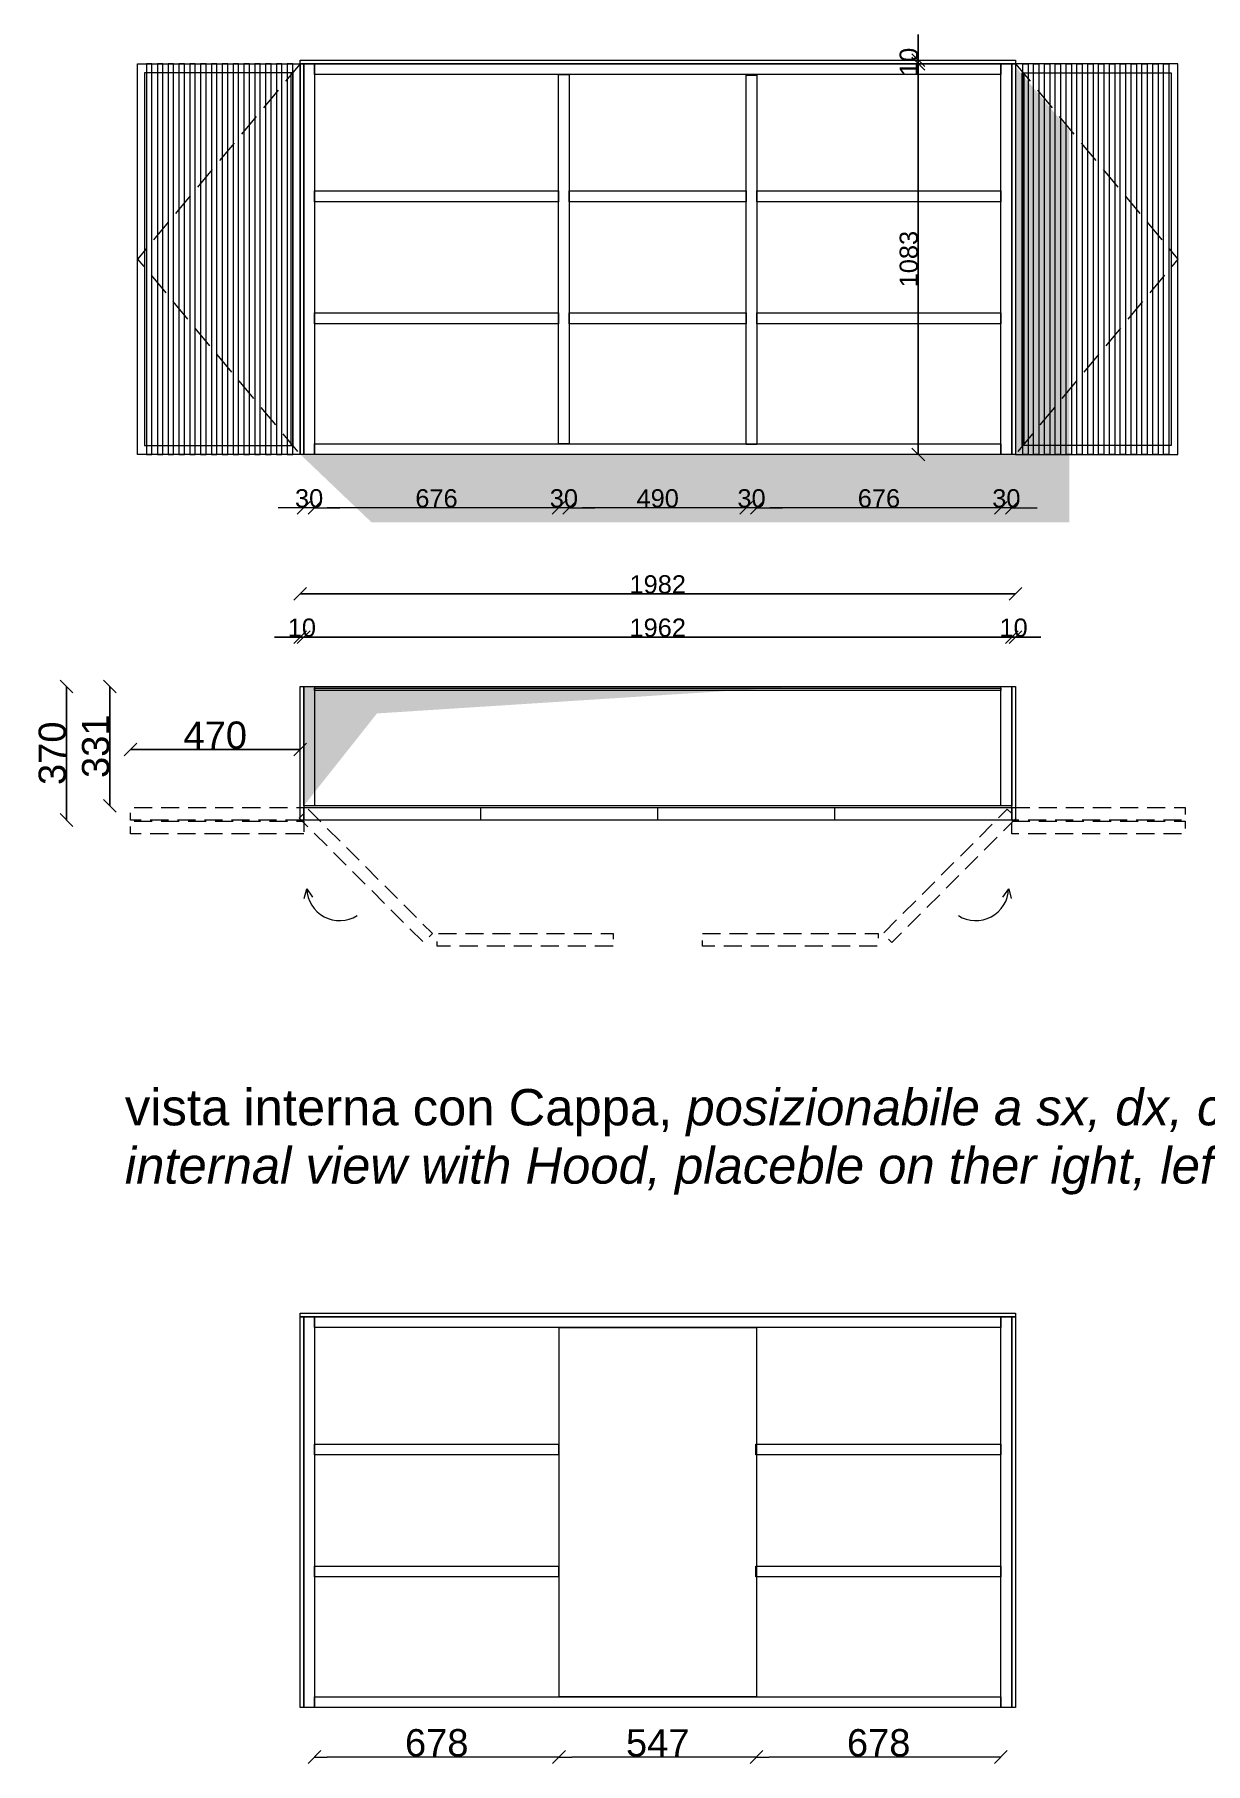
# Model space of a CAD drawing. Header units: millimetres. Extents: x -9532 to -2813, y 221 to 9273.
# Drawn here: x -8472 to -5227, y 221 to 5012 of the extents above; entities that cross this region are included whole.
import ezdxf

# ---------------------------------------------------------------- set-up
doc = ezdxf.new("R2010")
doc.units = ezdxf.units.MM
doc.header["$LTSCALE"] = 50
doc.header["$PDMODE"] = 1
doc.header["$PDSIZE"] = -2
doc.linetypes.add('AI-Linetype-78', pattern=[1.905, 1.27, -0.635])
doc.linetypes.add('NASCOSTAX5', pattern=[1.5, 1, -0.5])
doc.layers.get('0').update_dxf_attribs({"lineweight": 18})
for name, color, linetype, lineweight in [('DADA_FURNITURES', 7, 'Continuous', 9), ('Nessuna', 7, 'Continuous', 5), ('Quote', 7, 'Continuous', 5)]:
    doc.layers.add(name, color=color, linetype=linetype, lineweight=lineweight)
doc.layers.add('Guide', color=6, linetype='Continuous', lineweight=9, true_color=0xff00ff)
doc.styles.add('Arial', font='Arial.ttf')
doc.styles.add('Arial (bold)', font='Arial Bold.ttf')
doc.dimstyles.new('M&C_quote arredo', dxfattribs={"dimtxt": 50.344329, "dimasz": 35.34668, "dimexe": 0, "dimexo": 0, "dimgap": 0.5, "dimtad": 1, "dimdec": 0, "dimtxsty": 'Arial', "dimblk": 'VW_SLASH-2', "dimblk1": 'VW_SLASH-2', "dimblk2": 'VW_SLASH-2', "dimcen": 0, "dimse1": 1, "dimse2": 1, "dimazin": 0, "dimtfac": 1, "dimtdec": 0, "dimtix": 1, "dimtmove": 0, "dimatfit": 0, "dimldrblk": 'VW_SLASH-2', "dimfxl": 0, "dimfxlon": 1, "dimfrac": 2, "dimtolj": 1, "dimarcsym": 0})

# ---------------------------------------------------------------- blocks, each defined once
blk = doc.blocks.new('VW_SLASH-2')
at = {"color": 0, "linetype": 'ByBlock', "lineweight": -2, "transparency": 16777216}
blk.add_line((0, 0), (-1, 0), dxfattribs=at)
at = {"color": 0, "linetype": 'Continuous', "lineweight": -2, "transparency": 16777216, "flags": 128}
blk.add_lwpolyline([(0.5, 0.5), (-0.5, -0.5)], dxfattribs=at)
blk = doc.blocks.new('*D1')
at = {"layer": 'Defpoints', "color": 0, "transparency": 16777216}
for p in [(-7735.9, 3461.6), (-7735.9, 3205), (-5753.9, 3205)]:
    blk.add_point(p, dxfattribs=at)
at = {"layer": 'Quote', "color": 0, "lineweight": -2, "transparency": 16777216}
blk.add_line((-5789.3, 3461.6), (-7700.6, 3461.6), dxfattribs=at)
at = {"layer": 'Quote', "color": 0, "lineweight": -2, "transparency": 16777216, "xscale": 35.3466796875, "yscale": 35.3466796875, "zscale": 35.3466796875, "rotation": 180}
blk.add_blockref('VW_SLASH-2', (-7735.9, 3461.6), dxfattribs=at)
at = {"layer": 'Quote', "color": 0, "lineweight": -2, "transparency": 16777216, "xscale": 35.3466796875, "yscale": 35.3466796875, "zscale": 35.3466796875}
blk.add_blockref('VW_SLASH-2', (-5753.9, 3461.6), dxfattribs=at)
at = {"layer": 'Quote', "color": 0, "transparency": 16777216, "insert": (-6744.9, 3487.8), "char_height": 50.34, "attachment_point": 5, "style": 'Arial'}
blk.add_mtext('\\A1;1982', dxfattribs=at)
blk = doc.blocks.new('*D2')
at = {"layer": 'Defpoints', "color": 0, "transparency": 16777216}
for p in [(-7735.9, 3341.6), (-7735.9, 3205), (-7725.9, 3205)]:
    blk.add_point(p, dxfattribs=at)
at = {"layer": 'Quote', "color": 0, "lineweight": -2, "transparency": 16777216}
for p, q in [((-7771.3, 3341.6), (-7806.6, 3341.6)), ((-7725.9, 3341.6), (-7735.9, 3341.6)), ((-7690.6, 3341.6), (-7655.3, 3341.6))]:
    blk.add_line(p, q, dxfattribs=at)
at = {"layer": 'Quote', "color": 0, "lineweight": -2, "transparency": 16777216, "xscale": 35.3466796875, "yscale": 35.3466796875, "zscale": 35.3466796875}
blk.add_blockref('VW_SLASH-2', (-7735.9, 3341.6), dxfattribs=at)
at = {"layer": 'Quote', "color": 0, "lineweight": -2, "transparency": 16777216, "xscale": 35.3466796875, "yscale": 35.3466796875, "zscale": 35.3466796875, "rotation": 180}
blk.add_blockref('VW_SLASH-2', (-7725.9, 3341.6), dxfattribs=at)
at = {"layer": 'Quote', "color": 0, "transparency": 16777216, "insert": (-7730.9, 3367.8), "char_height": 50.34, "attachment_point": 5, "style": 'Arial'}
blk.add_mtext('\\A1;10', dxfattribs=at)
blk = doc.blocks.new('*D3')
at = {"layer": 'Defpoints', "color": 0, "transparency": 16777216}
for p in [(-7725.9, 3341.6), (-7725.9, 3205), (-5763.9, 3205)]:
    blk.add_point(p, dxfattribs=at)
at = {"layer": 'Quote', "color": 0, "lineweight": -2, "transparency": 16777216}
blk.add_line((-5799.3, 3341.6), (-7690.6, 3341.6), dxfattribs=at)
at = {"layer": 'Quote', "color": 0, "lineweight": -2, "transparency": 16777216, "xscale": 35.3466796875, "yscale": 35.3466796875, "zscale": 35.3466796875, "rotation": 180}
blk.add_blockref('VW_SLASH-2', (-7725.9, 3341.6), dxfattribs=at)
at = {"layer": 'Quote', "color": 0, "lineweight": -2, "transparency": 16777216, "xscale": 35.3466796875, "yscale": 35.3466796875, "zscale": 35.3466796875}
blk.add_blockref('VW_SLASH-2', (-5763.9, 3341.6), dxfattribs=at)
at = {"layer": 'Quote', "color": 0, "transparency": 16777216, "insert": (-6744.9, 3367.8), "char_height": 50.34, "attachment_point": 5, "style": 'Arial'}
blk.add_mtext('\\A1;1962', dxfattribs=at)
blk = doc.blocks.new('*D4')
at = {"layer": 'Defpoints', "color": 0, "transparency": 16777216}
for p in [(-5763.9, 3341.6), (-5763.9, 3205), (-5753.9, 3205)]:
    blk.add_point(p, dxfattribs=at)
at = {"layer": 'Quote', "color": 0, "lineweight": -2, "transparency": 16777216}
for p, q in [((-5799.3, 3341.6), (-5834.6, 3341.6)), ((-5753.9, 3341.6), (-5763.9, 3341.6)), ((-5718.6, 3341.6), (-5683.3, 3341.6))]:
    blk.add_line(p, q, dxfattribs=at)
at = {"layer": 'Quote', "color": 0, "lineweight": -2, "transparency": 16777216, "xscale": 35.3466796875, "yscale": 35.3466796875, "zscale": 35.3466796875}
blk.add_blockref('VW_SLASH-2', (-5763.9, 3341.6), dxfattribs=at)
at = {"layer": 'Quote', "color": 0, "lineweight": -2, "transparency": 16777216, "xscale": 35.3466796875, "yscale": 35.3466796875, "zscale": 35.3466796875, "rotation": 180}
blk.add_blockref('VW_SLASH-2', (-5753.9, 3341.6), dxfattribs=at)
at = {"layer": 'Quote', "color": 0, "transparency": 16777216, "insert": (-5758.9, 3367.8), "char_height": 50.34, "attachment_point": 5, "style": 'Arial'}
blk.add_mtext('\\A1;10', dxfattribs=at)
blk = doc.blocks.new('*D5')
at = {"layer": 'Defpoints', "color": 0, "transparency": 16777216}
for p in [(-8382.9, 3205), (-7735.9, 3205), (-7725.9, 2835)]:
    blk.add_point(p, dxfattribs=at)
at = {"layer": 'Quote', "color": 0, "lineweight": -2, "transparency": 16777216}
blk.add_line((-8382.9, 2870.4), (-8382.9, 3169.7), dxfattribs=at)
at = {"layer": 'Quote', "color": 0, "lineweight": -2, "transparency": 16777216, "xscale": 35.3466796875, "yscale": 35.3466796875, "zscale": 35.3466796875}
for p, rotation in [((-8382.9, 3205), 90), ((-8382.9, 2835), 270)]:
    blk.add_blockref('VW_SLASH-2', p, dxfattribs=dict(at, rotation=rotation))
at = {"layer": 'Quote', "color": 0, "transparency": 16777216, "insert": (-8422, 3020), "char_height": 75.52, "attachment_point": 5, "rotation": 90, "style": 'Arial'}
blk.add_mtext('\\A1;370', dxfattribs=at)
blk = doc.blocks.new('*D6')
at = {"layer": 'Defpoints', "color": 0, "transparency": 16777216}
for p in [(-8262.9, 3205), (-7576.9, 3205), (-7695.9, 2874)]:
    blk.add_point(p, dxfattribs=at)
at = {"layer": 'Quote', "color": 0, "lineweight": -2, "transparency": 16777216}
blk.add_line((-8262.9, 2909.4), (-8262.9, 3169.7), dxfattribs=at)
at = {"layer": 'Quote', "color": 0, "lineweight": -2, "transparency": 16777216, "xscale": 35.3466796875, "yscale": 35.3466796875, "zscale": 35.3466796875}
for p, rotation in [((-8262.9, 3205), 90), ((-8262.9, 2874), 270)]:
    blk.add_blockref('VW_SLASH-2', p, dxfattribs=dict(at, rotation=rotation))
at = {"layer": 'Quote', "color": 0, "transparency": 16777216, "insert": (-8302, 3039.5), "char_height": 75.52, "attachment_point": 5, "rotation": 90, "style": 'Arial'}
blk.add_mtext('\\A1;331', dxfattribs=at)
blk = doc.blocks.new('*D13')
at = {"layer": 'Defpoints', "color": 0, "transparency": 16777216}
for p in [(-8205.9, 3030.6), (-7735.9, 2964.6), (-8205.9, 2870)]:
    blk.add_point(p, dxfattribs=at)
at = {"layer": 'Quote', "color": 0, "lineweight": -2, "transparency": 16777216}
blk.add_line((-7771.3, 3030.6), (-8170.6, 3030.6), dxfattribs=at)
at = {"layer": 'Quote', "color": 0, "lineweight": -2, "transparency": 16777216, "xscale": 35.3466796875, "yscale": 35.3466796875, "zscale": 35.3466796875, "rotation": 180}
blk.add_blockref('VW_SLASH-2', (-8205.9, 3030.6), dxfattribs=at)
at = {"layer": 'Quote', "color": 0, "lineweight": -2, "transparency": 16777216, "xscale": 35.3466796875, "yscale": 35.3466796875, "zscale": 35.3466796875}
blk.add_blockref('VW_SLASH-2', (-7735.9, 3030.6), dxfattribs=at)
at = {"layer": 'Quote', "color": 0, "transparency": 16777216, "insert": (-7970.9, 3069.7), "char_height": 75.52, "attachment_point": 5, "style": 'Arial'}
blk.add_mtext('\\A1;470', dxfattribs=at)
blk = doc.blocks.new('*D15')
at = {"layer": 'Defpoints', "color": 0, "transparency": 16777216}
for p in [(-7725.9, 3847.9), (-7695.9, 3877.9), (-7725.9, 3700)]:
    blk.add_point(p, dxfattribs=at)
at = {"layer": 'Quote', "color": 0, "lineweight": -2, "transparency": 16777216}
for p, q in [((-7761.3, 3700), (-7796.6, 3700)), ((-7695.9, 3700), (-7725.9, 3700)), ((-7660.6, 3700), (-7625.3, 3700))]:
    blk.add_line(p, q, dxfattribs=at)
at = {"layer": 'Quote', "color": 0, "lineweight": -2, "transparency": 16777216, "xscale": 35.3466796875, "yscale": 35.3466796875, "zscale": 35.3466796875}
blk.add_blockref('VW_SLASH-2', (-7725.9, 3700), dxfattribs=at)
at = {"layer": 'Quote', "color": 0, "lineweight": -2, "transparency": 16777216, "xscale": 35.3466796875, "yscale": 35.3466796875, "zscale": 35.3466796875, "rotation": 180}
blk.add_blockref('VW_SLASH-2', (-7695.9, 3700), dxfattribs=at)
at = {"layer": 'Quote', "color": 0, "transparency": 16777216, "insert": (-7710.9, 3726.2), "char_height": 50.34, "attachment_point": 5, "style": 'Arial'}
blk.add_mtext('\\A1;30', dxfattribs=at)
blk = doc.blocks.new('*D16')
at = {"layer": 'Defpoints', "color": 0, "transparency": 16777216}
for p in [(-7695.9, 3877.9), (-7019.9, 3877.9), (-7695.9, 3700)]:
    blk.add_point(p, dxfattribs=at)
at = {"layer": 'Quote', "color": 0, "lineweight": -2, "transparency": 16777216}
blk.add_line((-7055.3, 3700), (-7660.6, 3700), dxfattribs=at)
at = {"layer": 'Quote', "color": 0, "lineweight": -2, "transparency": 16777216, "xscale": 35.3466796875, "yscale": 35.3466796875, "zscale": 35.3466796875, "rotation": 180}
blk.add_blockref('VW_SLASH-2', (-7695.9, 3700), dxfattribs=at)
at = {"layer": 'Quote', "color": 0, "lineweight": -2, "transparency": 16777216, "xscale": 35.3466796875, "yscale": 35.3466796875, "zscale": 35.3466796875}
blk.add_blockref('VW_SLASH-2', (-7019.9, 3700), dxfattribs=at)
at = {"layer": 'Quote', "color": 0, "transparency": 16777216, "insert": (-7357.9, 3726.2), "char_height": 50.34, "attachment_point": 5, "style": 'Arial'}
blk.add_mtext('\\A1;676', dxfattribs=at)
blk = doc.blocks.new('*D17')
at = {"layer": 'Defpoints', "color": 0, "transparency": 16777216}
for p in [(-7019.9, 3877.9), (-6989.9, 3877.9), (-7019.9, 3700)]:
    blk.add_point(p, dxfattribs=at)
at = {"layer": 'Quote', "color": 0, "lineweight": -2, "transparency": 16777216}
for p, q in [((-7055.3, 3700), (-7090.6, 3700)), ((-6989.9, 3700), (-7019.9, 3700)), ((-6954.6, 3700), (-6919.3, 3700))]:
    blk.add_line(p, q, dxfattribs=at)
at = {"layer": 'Quote', "color": 0, "lineweight": -2, "transparency": 16777216, "xscale": 35.3466796875, "yscale": 35.3466796875, "zscale": 35.3466796875}
blk.add_blockref('VW_SLASH-2', (-7019.9, 3700), dxfattribs=at)
at = {"layer": 'Quote', "color": 0, "lineweight": -2, "transparency": 16777216, "xscale": 35.3466796875, "yscale": 35.3466796875, "zscale": 35.3466796875, "rotation": 180}
blk.add_blockref('VW_SLASH-2', (-6989.9, 3700), dxfattribs=at)
at = {"layer": 'Quote', "color": 0, "transparency": 16777216, "insert": (-7004.9, 3726.2), "char_height": 50.34, "attachment_point": 5, "style": 'Arial'}
blk.add_mtext('\\A1;30', dxfattribs=at)
blk = doc.blocks.new('*D18')
at = {"layer": 'Defpoints', "color": 0, "transparency": 16777216}
for p in [(-6989.9, 3877.9), (-6500, 3875.9), (-6989.9, 3700)]:
    blk.add_point(p, dxfattribs=at)
at = {"layer": 'Quote', "color": 0, "lineweight": -2, "transparency": 16777216}
blk.add_line((-6535.3, 3700), (-6954.6, 3700), dxfattribs=at)
at = {"layer": 'Quote', "color": 0, "lineweight": -2, "transparency": 16777216, "xscale": 35.3466796875, "yscale": 35.3466796875, "zscale": 35.3466796875, "rotation": 180}
blk.add_blockref('VW_SLASH-2', (-6989.9, 3700), dxfattribs=at)
at = {"layer": 'Quote', "color": 0, "lineweight": -2, "transparency": 16777216, "xscale": 35.3466796875, "yscale": 35.3466796875, "zscale": 35.3466796875}
blk.add_blockref('VW_SLASH-2', (-6500, 3700), dxfattribs=at)
at = {"layer": 'Quote', "color": 0, "transparency": 16777216, "insert": (-6745, 3726.2), "char_height": 50.34, "attachment_point": 5, "style": 'Arial'}
blk.add_mtext('\\A1;490', dxfattribs=at)
blk = doc.blocks.new('*D19')
at = {"layer": 'Defpoints', "color": 0, "transparency": 16777216}
for p in [(-6500, 3875.9), (-6470, 3875.9), (-6500, 3700)]:
    blk.add_point(p, dxfattribs=at)
at = {"layer": 'Quote', "color": 0, "lineweight": -2, "transparency": 16777216}
for p, q in [((-6535.3, 3700), (-6570.7, 3700)), ((-6470, 3700), (-6500, 3700)), ((-6434.7, 3700), (-6399.3, 3700))]:
    blk.add_line(p, q, dxfattribs=at)
at = {"layer": 'Quote', "color": 0, "lineweight": -2, "transparency": 16777216, "xscale": 35.3466796875, "yscale": 35.3466796875, "zscale": 35.3466796875}
blk.add_blockref('VW_SLASH-2', (-6500, 3700), dxfattribs=at)
at = {"layer": 'Quote', "color": 0, "lineweight": -2, "transparency": 16777216, "xscale": 35.3466796875, "yscale": 35.3466796875, "zscale": 35.3466796875, "rotation": 180}
blk.add_blockref('VW_SLASH-2', (-6470, 3700), dxfattribs=at)
at = {"layer": 'Quote', "color": 0, "transparency": 16777216, "insert": (-6485, 3726.2), "char_height": 50.34, "attachment_point": 5, "style": 'Arial'}
blk.add_mtext('\\A1;30', dxfattribs=at)
blk = doc.blocks.new('*D20')
at = {"layer": 'Defpoints', "color": 0, "transparency": 16777216}
for p in [(-6470, 3875.9), (-5793.9, 3877.9), (-6470, 3700)]:
    blk.add_point(p, dxfattribs=at)
at = {"layer": 'Quote', "color": 0, "lineweight": -2, "transparency": 16777216}
blk.add_line((-5829.3, 3700), (-6434.7, 3700), dxfattribs=at)
at = {"layer": 'Quote', "color": 0, "lineweight": -2, "transparency": 16777216, "xscale": 35.3466796875, "yscale": 35.3466796875, "zscale": 35.3466796875, "rotation": 180}
blk.add_blockref('VW_SLASH-2', (-6470, 3700), dxfattribs=at)
at = {"layer": 'Quote', "color": 0, "lineweight": -2, "transparency": 16777216, "xscale": 35.3466796875, "yscale": 35.3466796875, "zscale": 35.3466796875}
blk.add_blockref('VW_SLASH-2', (-5793.9, 3700), dxfattribs=at)
at = {"layer": 'Quote', "color": 0, "transparency": 16777216, "insert": (-6132, 3726.2), "char_height": 50.34, "attachment_point": 5, "style": 'Arial'}
blk.add_mtext('\\A1;676', dxfattribs=at)
blk = doc.blocks.new('*D21')
at = {"layer": 'Defpoints', "color": 0, "transparency": 16777216}
for p in [(-5793.9, 3877.9), (-5763.9, 3847.9), (-5793.9, 3700)]:
    blk.add_point(p, dxfattribs=at)
at = {"layer": 'Quote', "color": 0, "lineweight": -2, "transparency": 16777216}
for p, q in [((-5829.3, 3700), (-5864.6, 3700)), ((-5763.9, 3700), (-5793.9, 3700)), ((-5728.6, 3700), (-5693.3, 3700))]:
    blk.add_line(p, q, dxfattribs=at)
at = {"layer": 'Quote', "color": 0, "lineweight": -2, "transparency": 16777216, "xscale": 35.3466796875, "yscale": 35.3466796875, "zscale": 35.3466796875}
blk.add_blockref('VW_SLASH-2', (-5793.9, 3700), dxfattribs=at)
at = {"layer": 'Quote', "color": 0, "lineweight": -2, "transparency": 16777216, "xscale": 35.3466796875, "yscale": 35.3466796875, "zscale": 35.3466796875, "rotation": 180}
blk.add_blockref('VW_SLASH-2', (-5763.9, 3700), dxfattribs=at)
at = {"layer": 'Quote', "color": 0, "transparency": 16777216, "insert": (-5778.9, 3726.2), "char_height": 50.34, "attachment_point": 5, "style": 'Arial'}
blk.add_mtext('\\A1;30', dxfattribs=at)
blk = doc.blocks.new('*D36')
at = {"layer": 'Defpoints', "color": 0, "transparency": 16777216}
for p in [(-7695.9, 752), (-7018.4, 752), (-7695.9, 585)]:
    blk.add_point(p, dxfattribs=at)
at = {"layer": 'Quote', "color": 0, "lineweight": -2, "transparency": 16777216}
blk.add_line((-7053.8, 585), (-7660.6, 585), dxfattribs=at)
at = {"layer": 'Quote', "color": 0, "lineweight": -2, "transparency": 16777216, "xscale": 35.3466796875, "yscale": 35.3466796875, "zscale": 35.3466796875, "rotation": 180}
blk.add_blockref('VW_SLASH-2', (-7695.9, 585), dxfattribs=at)
at = {"layer": 'Quote', "color": 0, "lineweight": -2, "transparency": 16777216, "xscale": 35.3466796875, "yscale": 35.3466796875, "zscale": 35.3466796875}
blk.add_blockref('VW_SLASH-2', (-7018.4, 585), dxfattribs=at)
at = {"layer": 'Quote', "color": 0, "transparency": 16777216, "insert": (-7357.2, 624.1), "char_height": 75.52, "attachment_point": 5, "style": 'Arial'}
blk.add_mtext('\\A1;678', dxfattribs=at)
blk = doc.blocks.new('*D37')
at = {"layer": 'Defpoints', "color": 0, "transparency": 16777216}
for p in [(-7018.4, 752), (-6471.4, 752), (-7018.4, 585)]:
    blk.add_point(p, dxfattribs=at)
at = {"layer": 'Quote', "color": 0, "lineweight": -2, "transparency": 16777216}
blk.add_line((-6506.8, 585), (-6983.1, 585), dxfattribs=at)
at = {"layer": 'Quote', "color": 0, "lineweight": -2, "transparency": 16777216, "xscale": 35.3466796875, "yscale": 35.3466796875, "zscale": 35.3466796875, "rotation": 180}
blk.add_blockref('VW_SLASH-2', (-7018.4, 585), dxfattribs=at)
at = {"layer": 'Quote', "color": 0, "lineweight": -2, "transparency": 16777216, "xscale": 35.3466796875, "yscale": 35.3466796875, "zscale": 35.3466796875}
blk.add_blockref('VW_SLASH-2', (-6471.4, 585), dxfattribs=at)
at = {"layer": 'Quote', "color": 0, "transparency": 16777216, "insert": (-6744.9, 623.9), "char_height": 75.52, "attachment_point": 5, "style": 'Arial'}
blk.add_mtext('\\A1;547', dxfattribs=at)
blk = doc.blocks.new('*D38')
at = {"layer": 'Defpoints', "color": 0, "transparency": 16777216}
for p in [(-6471.4, 752), (-5793.9, 752), (-6471.4, 585)]:
    blk.add_point(p, dxfattribs=at)
at = {"layer": 'Quote', "color": 0, "lineweight": -2, "transparency": 16777216}
blk.add_line((-5829.3, 585), (-6436.1, 585), dxfattribs=at)
at = {"layer": 'Quote', "color": 0, "lineweight": -2, "transparency": 16777216, "xscale": 35.3466796875, "yscale": 35.3466796875, "zscale": 35.3466796875, "rotation": 180}
blk.add_blockref('VW_SLASH-2', (-6471.4, 585), dxfattribs=at)
at = {"layer": 'Quote', "color": 0, "lineweight": -2, "transparency": 16777216, "xscale": 35.3466796875, "yscale": 35.3466796875, "zscale": 35.3466796875}
blk.add_blockref('VW_SLASH-2', (-5793.9, 585), dxfattribs=at)
at = {"layer": 'Quote', "color": 0, "transparency": 16777216, "insert": (-6132.7, 624.1), "char_height": 75.52, "attachment_point": 5, "style": 'Arial'}
blk.add_mtext('\\A1;678', dxfattribs=at)
blk = doc.blocks.new('*D40')
at = {"layer": 'Defpoints', "color": 0, "transparency": 16777216}
for p in [(-6022.9, 4930.9), (-5793.9, 4930.9), (-5793.9, 3847.9)]:
    blk.add_point(p, dxfattribs=at)
at = {"layer": 'Quote', "color": 0, "lineweight": -2, "transparency": 16777216}
blk.add_line((-6022.9, 3883.3), (-6022.9, 4895.6), dxfattribs=at)
at = {"layer": 'Quote', "color": 0, "lineweight": -2, "transparency": 16777216, "xscale": 35.3466796875, "yscale": 35.3466796875, "zscale": 35.3466796875}
for p, rotation in [((-6022.9, 4930.9), 90), ((-6022.9, 3847.9), 270)]:
    blk.add_blockref('VW_SLASH-2', p, dxfattribs=dict(at, rotation=rotation))
at = {"layer": 'Quote', "color": 0, "transparency": 16777216, "insert": (-6049.1, 4389.4), "char_height": 50.34, "attachment_point": 5, "rotation": 90, "style": 'Arial'}
blk.add_mtext('\\A1;1083', dxfattribs=at)
blk = doc.blocks.new('*D41')
at = {"layer": 'Defpoints', "color": 0, "transparency": 16777216}
for p in [(-6022.9, 4940.9), (-5753.9, 4940.9), (-5793.9, 4930.9)]:
    blk.add_point(p, dxfattribs=at)
at = {"layer": 'Quote', "color": 0, "lineweight": -2, "transparency": 16777216}
for p, q in [((-6022.9, 4976.3), (-6022.9, 5011.6)), ((-6022.9, 4930.9), (-6022.9, 4940.9)), ((-6022.9, 4895.6), (-6022.9, 4860.2))]:
    blk.add_line(p, q, dxfattribs=at)
at = {"layer": 'Quote', "color": 0, "lineweight": -2, "transparency": 16777216, "xscale": 35.3466796875, "yscale": 35.3466796875, "zscale": 35.3466796875}
for p, rotation in [((-6022.9, 4940.9), 270), ((-6022.9, 4930.9), 90)]:
    blk.add_blockref('VW_SLASH-2', p, dxfattribs=dict(at, rotation=rotation))
at = {"layer": 'Quote', "color": 0, "transparency": 16777216, "insert": (-6049.1, 4935.9), "char_height": 50.34, "attachment_point": 5, "rotation": 90, "style": 'Arial'}
blk.add_mtext('\\A1;10', dxfattribs=at)
blk = doc.blocks.new('Gruppo-1')
at = {"layer": 'DADA_FURNITURES', "color": 7, "linetype": 'Continuous', "lineweight": 5, "transparency": 33554687, "flags": 128}
for points in [[(-7735.9, 4940.9), (-5753.9, 4940.9), (-5753.9, 4930.9), (-7735.9, 4930.9)], [(-7735.9, 4930.9), (-7725.9, 4930.9), (-7725.9, 3847.9), (-7735.9, 3847.9)], [(-7725.9, 4930.9), (-7695.9, 4930.9), (-7695.9, 3847.9), (-7725.9, 3847.9)], [(-7695.9, 4930.9), (-5793.9, 4930.9), (-5793.9, 4900.9), (-7695.9, 4900.9)], [(-7019.9, 4900.9), (-6989.9, 4900.9), (-6989.9, 3877.9), (-7019.9, 3877.9)], [(-6500, 4898.9), (-6470, 4898.9), (-6470, 3875.9), (-6500, 3875.9)], [(-5793.9, 4930.9), (-5763.9, 4930.9), (-5763.9, 3847.9), (-5793.9, 3847.9)], [(-5763.9, 4930.9), (-5753.9, 4930.9), (-5753.9, 3847.9), (-5763.9, 3847.9)], [(-7695.9, 4578.3), (-7019.9, 4578.3), (-7019.9, 4548.3), (-7695.9, 4548.3)], [(-6989.9, 4578.3), (-6499.9, 4578.3), (-6499.9, 4548.3), (-6989.9, 4548.3)], [(-6470, 4578.3), (-5793.9, 4578.3), (-5793.9, 4548.3), (-6470, 4548.3)], [(-7695.9, 4240.3), (-7019.9, 4240.3), (-7019.9, 4210.3), (-7695.9, 4210.3)], [(-6989.9, 4240.3), (-6499.9, 4240.3), (-6499.9, 4210.3), (-6989.9, 4210.3)], [(-6470, 4240.3), (-5793.9, 4240.3), (-5793.9, 4210.3), (-6470, 4210.3)], [(-7695.9, 3877.9), (-5793.9, 3877.9), (-5793.9, 3847.9), (-7695.9, 3847.9)]]:
    blk.add_lwpolyline(points, close=True, dxfattribs=at)
at = {"layer": 'Quote'}
for base, p1, p2, picture, middle in [((-7725.9, 3700), (-7695.9, 3877.9), (-7725.9, 3847.9), '*D15', (-7710.9, 3726.2)), ((-7695.9, 3700), (-7019.9, 3877.9), (-7695.9, 3877.9), '*D16', (-7357.9, 3726.2)), ((-7019.9, 3700), (-6989.9, 3877.9), (-7019.9, 3877.9), '*D17', (-7004.9, 3726.2)), ((-6989.9, 3700), (-6500, 3875.9), (-6989.9, 3877.9), '*D18', (-6745, 3726.2)), ((-6500, 3700), (-6470, 3875.9), (-6500, 3875.9), '*D19', (-6485, 3726.2)), ((-6470, 3700), (-5793.9, 3877.9), (-6470, 3875.9), '*D20', (-6132, 3726.2)), ((-5793.9, 3700), (-5763.9, 3847.9), (-5793.9, 3877.9), '*D21', (-5778.9, 3726.2))]:
    dim = blk.add_linear_dim(base=base, p1=p1, p2=p2, dimstyle='M&C_quote arredo', override={"dimgap": 0.5, "dimpost": '<>', "dimtxsty": 'Arial', "dimtmove": 2}, dxfattribs=at)
    dim.commit()
    dim.dimension.update_dxf_attribs({"geometry": picture, "text_midpoint": middle})
blk = doc.blocks.new('Gruppo-14')
at = {"layer": 'DADA_FURNITURES', "color": 7, "linetype": 'Continuous', "lineweight": 5, "transparency": 33554687, "flags": 128}
for points in [[(-7735.9, 1815), (-5753.9, 1815), (-5753.9, 1805), (-7735.9, 1805)], [(-7735.9, 1805), (-7725.9, 1805), (-7725.9, 722), (-7735.9, 722)], [(-7725.9, 1805), (-7695.9, 1805), (-7695.9, 722), (-7725.9, 722)], [(-7695.9, 1805), (-5793.9, 1805), (-5793.9, 1775), (-7695.9, 1775)], [(-7018.4, 1775), (-6471.4, 1775), (-6471.4, 752), (-7018.4, 752)], [(-5793.9, 1805), (-5763.9, 1805), (-5763.9, 722), (-5793.9, 722)], [(-5763.9, 1805), (-5753.9, 1805), (-5753.9, 722), (-5763.9, 722)], [(-7695.9, 1452.3), (-7019.9, 1452.3), (-7019.9, 1422.3), (-7695.9, 1422.3)], [(-6472.9, 1452.3), (-5793.9, 1452.3), (-5793.9, 1422.3), (-6472.9, 1422.3)], [(-7695.9, 1114.3), (-7019.9, 1114.3), (-7019.9, 1084.3), (-7695.9, 1084.3)], [(-6472.9, 1114.3), (-5793.9, 1114.3), (-5793.9, 1084.3), (-6472.9, 1084.3)], [(-7695.9, 752), (-5793.9, 752), (-5793.9, 722), (-7695.9, 722)]]:
    blk.add_lwpolyline(points, close=True, dxfattribs=at)
at = {"layer": 'Quote'}
for base, p1, p2, picture, middle in [((-7695.9440367, 585), (-7018.4440367, 752), (-7695.9440367, 752), '*D36', (-7357.1940367, 624.0566815)), ((-7018.4, 585), (-6471.4, 752), (-7018.4, 752), '*D37', (-6744.9, 623.9)), ((-6471.4440367, 585), (-5793.9440367, 752), (-6471.4440367, 752), '*D38', (-6132.6940367, 624.0566815))]:
    dim = blk.add_linear_dim(base=base, p1=p1, p2=p2, dimstyle='M&C_quote arredo', override={"dimtxt": 75.516493, "dimgap": 0.5, "dimpost": '<>', "dimtxsty": 'Arial', "dimtmove": 2}, dxfattribs=at)
    dim.commit()
    dim.dimension.update_dxf_attribs({"geometry": picture, "text_midpoint": middle})

msp = doc.modelspace()

# ---------------------------------------------------------------- hatches: boundary and pattern name
at = {"layer": 'DADA_FURNITURES', "linetype": 'Continuous', "lineweight": 0, "transparency": 33554508}
msp.add_hatch(color=7, dxfattribs=at).paths.add_polyline_path([(-7735.9, 3848.9), (-7537.8, 3659.8), (-5604.4, 3659.8), (-5604.4, 4746.1), (-5753.9, 4922.9), (-5753.9, 3847.9)])

# ---------------------------------------------------------------- linework, layer by layer
at = {"linetype": 'AI-Linetype-78', "flags": 128}
for points in [[(-7735.9, 4930.9), (-8185.9, 4389.4), (-7735.9, 3847.9)], [(-5753.9, 4930.9), (-5303.9, 4389.4), (-5753.9, 3847.9)]]:
    msp.add_lwpolyline(points, dxfattribs=at)
at = {"layer": 'DADA_FURNITURES', "color": 7, "linetype": 'Continuous', "lineweight": 5, "transparency": 33554687, "flags": 128}
for points in [[(-7735.9, 3205), (-7725.9, 3205), (-7725.9, 2835), (-7735.9, 2835)], [(-7725.9, 3205), (-7695.9, 3205), (-7695.9, 2874), (-7725.9, 2874)], [(-7725.9, 3205), (-5763.9, 3205), (-5763.9, 2874), (-7725.9, 2874)], [(-7695.9, 3200.7), (-5793.9, 3200.7), (-5793.9, 3194), (-7695.9, 3194)], [(-5793.9, 3205), (-5763.9, 3205), (-5763.9, 2874), (-5793.9, 2874)], [(-5763.9, 3205), (-5753.9, 3205), (-5753.9, 2835), (-5763.9, 2835)], [(-7235.9, 2835), (-7725.9, 2835), (-7725.9, 2870), (-7235.9, 2870)], [(-7235.2, 2870), (-6745.2, 2870), (-6745.2, 2835), (-7235.2, 2835)], [(-6254.7, 2835), (-6744.7, 2835), (-6744.7, 2870), (-6254.7, 2870)], [(-6253.9, 2870), (-5763.9, 2870), (-5763.9, 2835), (-6253.9, 2835)]]:
    msp.add_lwpolyline(points, close=True, dxfattribs=at)
at = {"layer": 'DADA_FURNITURES', "linetype": 'NASCOSTAX5', "lineweight": 5, "transparency": 33554687, "flags": 128}
for points in [[(-7725.9, 2835), (-8205.9, 2835), (-8205.9, 2870), (-7725.9, 2870)], [(-7725.9, 2796.9), (-8205.9, 2796.9), (-8205.9, 2831.9), (-7725.9, 2831.9)], [(-7713.6, 2864.9), (-7369.2, 2520.5), (-7394, 2495.8), (-7738.3, 2840.2)], [(-5751.6, 2840.2), (-6095.9, 2495.8), (-6120.7, 2520.5), (-5776.3, 2864.9)], [(-5763.9, 2870), (-5283.9, 2870), (-5283.9, 2835), (-5763.9, 2835)], [(-5763.9, 2831.9), (-5283.9, 2831.9), (-5283.9, 2796.9), (-5763.9, 2796.9)], [(-6868.8, 2485.5), (-7355.8, 2485.5), (-7355.8, 2520.5), (-6868.8, 2520.5)], [(-6621.1, 2520.5), (-6134.1, 2520.5), (-6134.1, 2485.5), (-6621.1, 2485.5)]]:
    msp.add_lwpolyline(points, close=True, dxfattribs=at)
at = {"layer": 'DADA_FURNITURES', "color": 7, "linetype": 'Continuous', "lineweight": 5, "transparency": 33554687, "flags": 128}
for points in [[(-7725, 2617.5), (-7717.3, 2644), (-7701.9, 2621.1)], [(-5788.4, 2621.4), (-5772.5, 2644), (-5765.4, 2617.3)]]:
    msp.add_lwpolyline(points, dxfattribs=at)
at = {"layer": 'DADA_FURNITURES', "linetype": 'Continuous', "lineweight": 5, "transparency": 33554687}
for centre, start, end in [((-7626.3, 2647.3), 182.0416, 302.0416), ((-5863.6, 2647.3), 237.9584, 357.9584)]:
    msp.add_arc(centre, 91.1, start, end, dxfattribs=at)
at = {"layer": 'DADA_FURNITURES', "color": 7, "linetype": 'Continuous', "transparency": 33554495}
msp.add_solid([(-7725.9, 2874), (-7522.9, 3130.3), (-7725.9, 3205), (-6358.9, 3205)], dxfattribs=at)
at = {"layer": 'Nessuna', "color": 7, "lineweight": 5, "transparency": 33554687, "flags": 128}
for points in [[(-7735.9, 3847.9), (-8185.9, 3847.9), (-8185.9, 4930.9), (-7735.9, 4930.9)], [(-7760.4, 3872.9), (-7760.4, 4905.9), (-8161.5, 4905.9), (-8161.5, 3872.9)], [(-8146.4, 4930.9), (-8161.4, 4930.9), (-8161.4, 3847.9), (-8146.4, 3847.9)], [(-8116.4, 4930.9), (-8131.4, 4930.9), (-8131.4, 3847.9), (-8116.4, 3847.9)], [(-8086.4, 4930.9), (-8101.4, 4930.9), (-8101.4, 3847.9), (-8086.4, 3847.9)], [(-8056.4, 4930.9), (-8071.4, 4930.9), (-8071.4, 3847.9), (-8056.4, 3847.9)], [(-8026.4, 4930.9), (-8041.4, 4930.9), (-8041.4, 3847.9), (-8026.4, 3847.9)], [(-7996.4, 4930.9), (-8011.4, 4930.9), (-8011.4, 3847.9), (-7996.4, 3847.9)], [(-7966.4, 4930.9), (-7981.4, 4930.9), (-7981.4, 3847.9), (-7966.4, 3847.9)], [(-7936.4, 4930.9), (-7951.4, 4930.9), (-7951.4, 3847.9), (-7936.4, 3847.9)], [(-7906.4, 4930.9), (-7921.4, 4930.9), (-7921.4, 3847.9), (-7906.4, 3847.9)], [(-7876.4, 4930.9), (-7891.4, 4930.9), (-7891.4, 3847.9), (-7876.4, 3847.9)], [(-7846.4, 4930.9), (-7861.4, 4930.9), (-7861.4, 3847.9), (-7846.4, 3847.9)], [(-7816.4, 4930.9), (-7831.4, 4930.9), (-7831.4, 3847.9), (-7816.4, 3847.9)], [(-7786.4, 4930.9), (-7801.4, 4930.9), (-7801.4, 3847.9), (-7786.4, 3847.9)], [(-7756.4, 4930.9), (-7771.4, 4930.9), (-7771.4, 3847.9), (-7756.4, 3847.9)], [(-5753.9, 3847.9), (-5303.9, 3847.9), (-5303.9, 4930.9), (-5753.9, 4930.9)], [(-5733.5, 4930.9), (-5718.5, 4930.9), (-5718.5, 3847.9), (-5733.5, 3847.9)], [(-5729.5, 3872.9), (-5729.5, 4905.9), (-5328.4, 4905.9), (-5328.4, 3872.9)], [(-5703.5, 4930.9), (-5688.5, 4930.9), (-5688.5, 3847.9), (-5703.5, 3847.9)], [(-5673.5, 4930.9), (-5658.5, 4930.9), (-5658.5, 3847.9), (-5673.5, 3847.9)], [(-5643.5, 4930.9), (-5628.5, 4930.9), (-5628.5, 3847.9), (-5643.5, 3847.9)], [(-5613.5, 4930.9), (-5598.5, 4930.9), (-5598.5, 3847.9), (-5613.5, 3847.9)], [(-5583.5, 4930.9), (-5568.5, 4930.9), (-5568.5, 3847.9), (-5583.5, 3847.9)], [(-5553.5, 4930.9), (-5538.5, 4930.9), (-5538.5, 3847.9), (-5553.5, 3847.9)], [(-5523.5, 4930.9), (-5508.5, 4930.9), (-5508.5, 3847.9), (-5523.5, 3847.9)], [(-5493.5, 4930.9), (-5478.5, 4930.9), (-5478.5, 3847.9), (-5493.5, 3847.9)], [(-5463.5, 4930.9), (-5448.5, 4930.9), (-5448.5, 3847.9), (-5463.5, 3847.9)], [(-5433.5, 4930.9), (-5418.5, 4930.9), (-5418.5, 3847.9), (-5433.5, 3847.9)], [(-5403.5, 4930.9), (-5388.5, 4930.9), (-5388.5, 3847.9), (-5403.5, 3847.9)], [(-5373.5, 4930.9), (-5358.5, 4930.9), (-5358.5, 3847.9), (-5373.5, 3847.9)], [(-5343.5, 4930.9), (-5328.5, 4930.9), (-5328.5, 3847.9), (-5343.5, 3847.9)]]:
    msp.add_lwpolyline(points, close=True, dxfattribs=at)
at = {"layer": 'Nessuna', "color": 7, "linetype": 'Continuous', "lineweight": 5, "transparency": 33554687, "flags": 128}
for points in [[(-7754.7, 4905.9), (-8167.2, 4905.9), (-8167.2, 3872.9), (-7754.7, 3872.9)], [(-5735.2, 4905.9), (-5322.7, 4905.9), (-5322.7, 3872.9), (-5735.2, 3872.9)]]:
    msp.add_lwpolyline(points, close=True, dxfattribs=at)

# ---------------------------------------------------------------- block references
at = {"color": 7}
for name, p in [('Gruppo-1', (0, 0)), ('Gruppo-14', (0, -346.7))]:
    msp.add_blockref(name, p, dxfattribs=at)

# ---------------------------------------------------------------- texts
at = {"layer": 'Guide', "color": 7, "transparency": 33554687, "insert": (-8221.3, 2089.5), "char_height": 100.689, "attachment_point": 1, "line_spacing_factor": 0.962448, "style": 'Arial (bold)'}
msp.add_mtext('{\\fArial|b0|i0|c0|p0;vista interna con Cappa, \\fArial Italic|b0|i0|c0|p0;posizionabile a sx, dx, cx\\Pinternal view with Hood, placeble on ther ight, left and center}', dxfattribs=at)

# ---------------------------------------------------------------- dimensions: what is measured, and where the dimension line sits
at = {"layer": 'Quote'}
for base, p1, p2, override, picture, middle in [((-6022.9, 4940.9), (-5793.9, 4930.9), (-5753.9, 4940.9), {"dimgap": 0.5, "dimpost": '<>', "dimtxsty": 'Arial', "dimtmove": 2}, '*D41', (-6049.1, 4935.9)), ((-6022.9, 4930.9), (-5793.9, 3847.9), (-5793.9, 4930.9), {"dimgap": 0.5, "dimpost": '<>', "dimtxsty": 'Arial', "dimtmove": 2}, '*D40', (-6049.1, 4389.4)), ((-8382.9, 3205), (-7725.9, 2835), (-7735.9, 3205), {"dimtxt": 75.516493, "dimgap": 0.5, "dimpost": '<>', "dimtxsty": 'Arial', "dimtmove": 2}, '*D5', (-8422, 3020)), ((-8262.9, 3205), (-7695.9, 2874), (-7576.9, 3205), {"dimtxt": 75.516493, "dimgap": 0.5, "dimpost": '<>', "dimtxsty": 'Arial', "dimtmove": 2}, '*D6', (-8302, 3039.5))]:
    dim = msp.add_linear_dim(base=base, p1=p1, p2=p2, angle=270, dimstyle='M&C_quote arredo', override=override, dxfattribs=at)
    dim.commit()
    dim.dimension.update_dxf_attribs({"geometry": picture, "text_midpoint": middle})
for base, p1, p2, override, picture, middle in [((-7735.9, 3461.6), (-5753.9, 3205), (-7735.9, 3205), {"dimgap": 0.5, "dimpost": '<>', "dimtxsty": 'Arial', "dimtmove": 2}, '*D1', (-6744.9, 3487.8)), ((-7735.9, 3341.6), (-7725.9, 3205), (-7735.9, 3205), {"dimgap": 0.5, "dimpost": '<>', "dimtxsty": 'Arial', "dimtmove": 2}, '*D2', (-7730.9, 3367.8)), ((-7725.9, 3341.6), (-5763.9, 3205), (-7725.9, 3205), {"dimgap": 0.5, "dimpost": '<>', "dimtxsty": 'Arial', "dimtmove": 2}, '*D3', (-6744.9, 3367.8)), ((-5763.9, 3341.6), (-5753.9, 3205), (-5763.9, 3205), {"dimgap": 0.5, "dimpost": '<>', "dimtxsty": 'Arial', "dimtmove": 2}, '*D4', (-5758.9, 3367.8)), ((-8205.9, 3030.6), (-7735.9, 2964.6), (-8205.9, 2870), {"dimtxt": 75.516493, "dimgap": 0.5, "dimpost": '<>', "dimtxsty": 'Arial', "dimtmove": 2}, '*D13', (-7970.9, 3069.7))]:
    dim = msp.add_linear_dim(base=base, p1=p1, p2=p2, dimstyle='M&C_quote arredo', override=override, dxfattribs=at)
    dim.commit()
    dim.dimension.update_dxf_attribs({"geometry": picture, "text_midpoint": middle})

doc.saveas('drawing.dxf')
